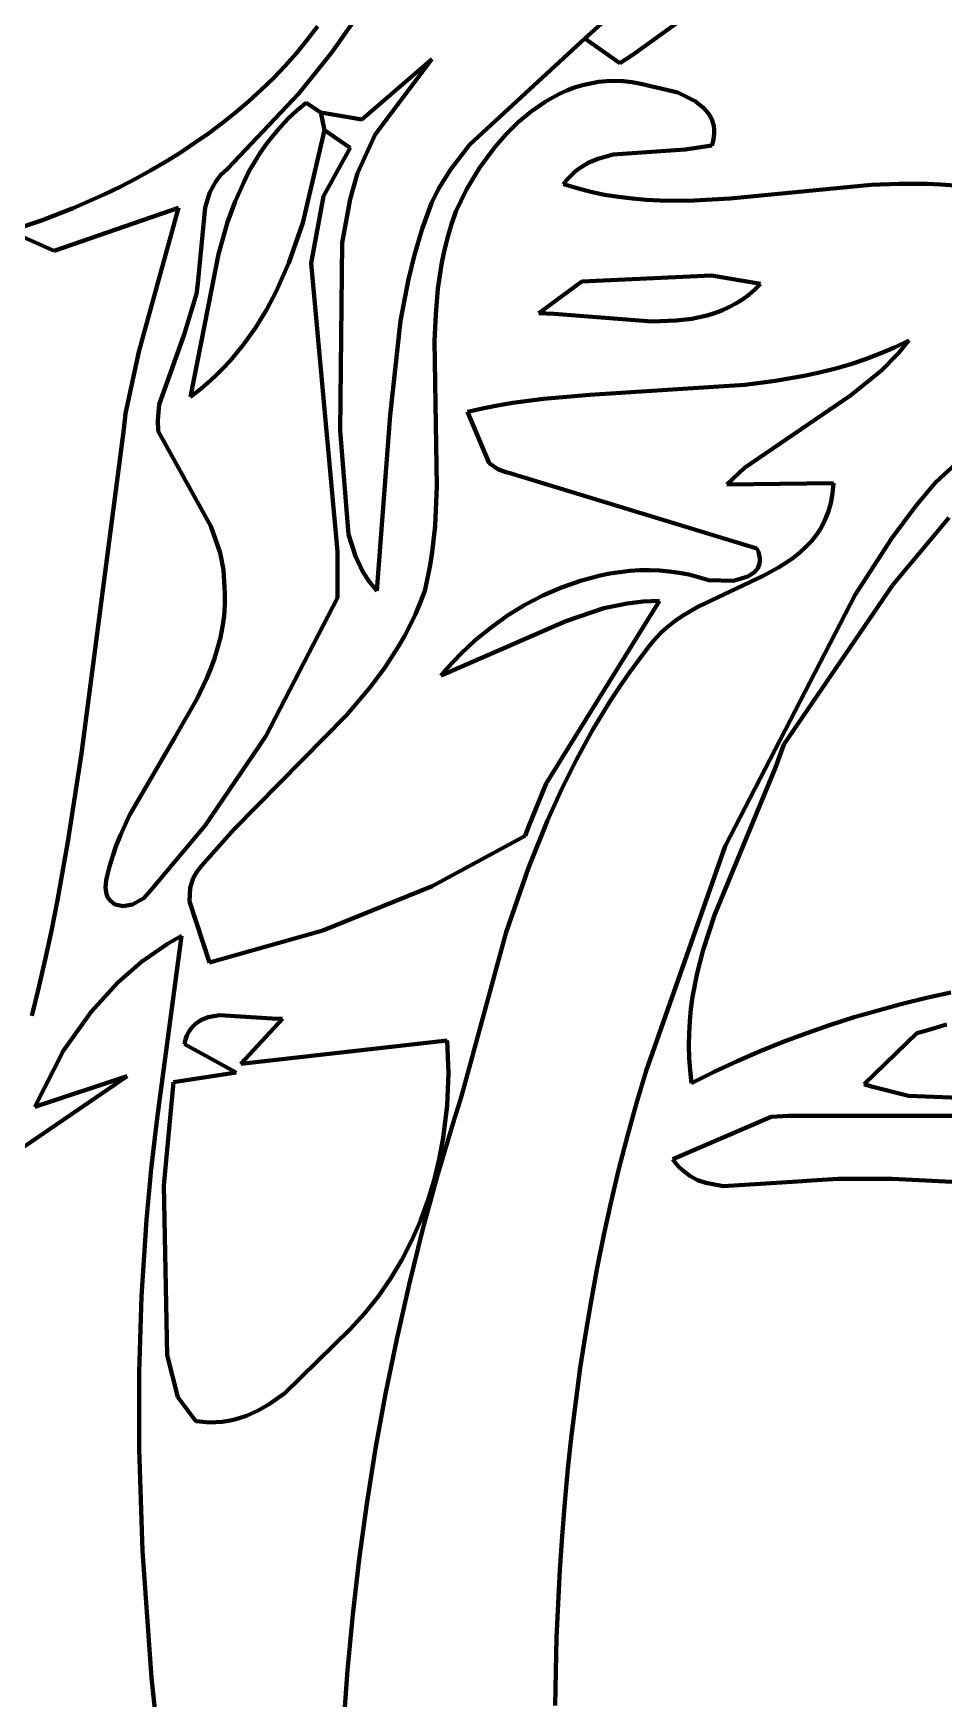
# Model space of a CAD drawing. Header units: millimetres. Extents: x 0 to 9.3, y 0 to 12.
# Drawn here: x 5.24 to 5.923, y 6.952 to 8.201 of the extents above; entities that cross this region are included whole.
import ezdxf

# ---------------------------------------------------------------- set-up
doc = ezdxf.new("R2010")
doc.units = ezdxf.units.MM
for name, color, linetype, lineweight in [('color#000000ff', 7, 'CONTINUOUS', 100), ('color#212121ff', 7, 'CONTINUOUS', 100), ('color#ffffffff', 7, 'CONTINUOUS', 100)]:
    doc.layers.add(name, color=color, linetype=linetype, lineweight=lineweight)

msp = doc.modelspace()

# ---------------------------------------------------------------- linework, layer by layer
at = {"layer": 'color#000000ff'}
for p, q in [((5.6536, 8.1972), (5.8643, 8.3869)), ((5.7377, 8.2195), (5.6897, 8.1851)), ((5.6798, 8.1786), (5.6536, 8.1972)), ((5.6897, 8.1851), (5.6798, 8.1786)), ((5.4314, 8.1373), (5.4377, 8.1432)), ((5.4377, 8.1432), (5.4445, 8.1489)), ((5.4445, 8.1489), (5.4556, 8.1416)), ((5.4556, 8.1416), (5.4583, 8.1284)), ((5.42, 8.1247), (5.4255, 8.1311)), ((5.4255, 8.1311), (5.4314, 8.1373)), ((5.4102, 8.1113), (5.4149, 8.1181)), ((5.4149, 8.1181), (5.42, 8.1247)), ((5.4583, 8.1284), (5.4422, 8.0589)), ((5.4017, 8.0973), (5.4058, 8.1044)), ((5.4058, 8.1044), (5.4102, 8.1113)), ((5.398, 8.09), (5.4017, 8.0973)), ((5.3914, 8.075), (5.398, 8.09)), ((5.3857, 8.0595), (5.3914, 8.075)), ((5.3788, 8.0355), (5.3857, 8.0595)), ((5.4422, 8.0589), (5.4317, 8.029)), ((5.3578, 7.9284), (5.3788, 8.0355)), ((5.4317, 8.029), (5.4222, 8.0075)), ((5.4222, 8.0075), (5.4148, 7.9936)), ((5.4148, 7.9936), (5.4066, 7.9803)), ((5.4066, 7.9803), (5.3976, 7.9676)), ((5.3976, 7.9676), (5.3875, 7.9555)), ((5.3875, 7.9555), (5.3821, 7.9497)), ((5.3765, 7.9441), (5.3705, 7.9386)), ((5.3821, 7.9497), (5.3765, 7.9441)), ((5.3643, 7.9334), (5.3578, 7.9284)), ((5.3705, 7.9386), (5.3643, 7.9334)), ((5.7195, 7.3568), (5.7932, 7.3886)), ((5.7932, 7.3886), (5.8063, 7.3894)), ((5.8063, 7.3894), (5.9995, 7.3892)), ((5.7218, 7.3537), (5.7195, 7.3568)), ((5.7243, 7.3509), (5.7218, 7.3537)), ((5.7268, 7.3485), (5.7243, 7.3509)), ((5.7323, 7.3443), (5.7268, 7.3485)), ((5.7381, 7.3412), (5.7323, 7.3443)), ((5.7443, 7.339), (5.7381, 7.3412)), ((5.7574, 7.3367), (5.7443, 7.339)), ((5.8133, 7.34), (5.7574, 7.3367)), ((5.8234, 7.3409), (5.8133, 7.34)), ((5.8435, 7.342), (5.8234, 7.3409)), ((5.8839, 7.342), (5.8435, 7.342)), ((6.0351, 7.3345), (5.8839, 7.342))]:
    msp.add_line(p, q, dxfattribs=at)
at = {"layer": 'color#212121ff'}
for p, q in [((5.6897, 8.1851), (5.7377, 8.2195)), ((5.4454, 8.196), (5.453, 8.2061)), ((5.4804, 8.2101), (5.4635, 8.1863)), ((5.4373, 8.1862), (5.4454, 8.196)), ((5.5673, 8.1177), (5.6536, 8.1972)), ((5.6536, 8.1972), (5.6798, 8.1786)), ((5.4288, 8.1767), (5.4373, 8.1862)), ((5.4635, 8.1863), (5.439, 8.1558)), ((5.4864, 8.1365), (5.5388, 8.1817)), ((5.5388, 8.1817), (5.4963, 8.1251)), ((5.6798, 8.1786), (5.6897, 8.1851)), ((5.4109, 8.1586), (5.42, 8.1675)), ((5.42, 8.1675), (5.4288, 8.1767)), ((5.439, 8.1558), (5.3856, 8.0994)), ((5.4014, 8.15), (5.4109, 8.1586)), ((5.6345, 8.1556), (5.629, 8.1527)), ((5.6401, 8.1581), (5.6345, 8.1556)), ((5.6458, 8.1603), (5.6401, 8.1581)), ((5.6517, 8.1621), (5.6458, 8.1603)), ((5.6577, 8.1635), (5.6517, 8.1621)), ((5.6637, 8.1646), (5.6577, 8.1635)), ((5.6699, 8.1652), (5.6637, 8.1646)), ((5.6762, 8.1654), (5.6699, 8.1652)), ((5.6826, 8.1651), (5.6762, 8.1654)), ((5.689, 8.1644), (5.6826, 8.1651)), ((5.6956, 8.1631), (5.689, 8.1644)), ((5.7233, 8.1567), (5.6956, 8.1631)), ((5.7364, 8.1502), (5.7233, 8.1567)), ((5.3816, 8.1337), (5.3916, 8.1417)), ((5.3916, 8.1417), (5.4014, 8.15)), ((5.4583, 8.1284), (5.4556, 8.1416)), ((5.4556, 8.1416), (5.4864, 8.1365)), ((5.6134, 8.1424), (5.6036, 8.1343)), ((5.6237, 8.1496), (5.6134, 8.1424)), ((5.629, 8.1527), (5.6237, 8.1496)), ((5.7428, 8.145), (5.7364, 8.1502)), ((5.7462, 8.141), (5.7428, 8.145)), ((5.3713, 8.126), (5.3816, 8.1337)), ((5.6036, 8.1343), (5.5945, 8.1253)), ((5.7487, 8.1366), (5.7462, 8.141)), ((5.7502, 8.1316), (5.7487, 8.1366)), ((5.7505, 8.129), (5.7502, 8.1316)), ((5.35, 8.1115), (5.3607, 8.1186)), ((5.3607, 8.1186), (5.3713, 8.126)), ((5.4777, 8.1152), (5.4583, 8.1284)), ((5.4963, 8.1251), (5.4831, 8.0961)), ((5.5531, 8.0992), (5.5673, 8.1177)), ((5.5945, 8.1253), (5.586, 8.1156)), ((5.7287, 8.1139), (5.7487, 8.117)), ((5.7487, 8.117), (5.7497, 8.1202)), ((5.7497, 8.1202), (5.7503, 8.1233)), ((5.7503, 8.1233), (5.7505, 8.1262)), ((5.7505, 8.1262), (5.7505, 8.129)), ((5.3278, 8.0982), (5.339, 8.1047)), ((5.339, 8.1047), (5.35, 8.1115)), ((5.4577, 8.079), (5.4777, 8.1152)), ((5.586, 8.1156), (5.5746, 8.1001)), ((5.6561, 8.1039), (5.6633, 8.107)), ((5.6633, 8.107), (5.6748, 8.1101)), ((5.6748, 8.1101), (5.7287, 8.1139)), ((5.3051, 8.086), (5.3165, 8.0919)), ((5.3165, 8.0919), (5.3278, 8.0982)), ((5.3807, 8.0949), (5.3768, 8.09)), ((5.3856, 8.0994), (5.3807, 8.0949)), ((5.4831, 8.0961), (5.4776, 8.0767)), ((5.5439, 8.0843), (5.5531, 8.0992)), ((5.5746, 8.1001), (5.5648, 8.0838)), ((5.6403, 8.0914), (5.6432, 8.0945)), ((5.6432, 8.0945), (5.6462, 8.0973)), ((5.6462, 8.0973), (5.6494, 8.0997)), ((5.6494, 8.0997), (5.6561, 8.1039)), ((5.27, 8.07), (5.2935, 8.0804)), ((5.2935, 8.0804), (5.3051, 8.086)), ((5.3724, 8.082), (5.3688, 8.0703)), ((5.3768, 8.09), (5.3724, 8.082)), ((5.5386, 8.0737), (5.5439, 8.0843)), ((5.5648, 8.0838), (5.5567, 8.0673)), ((5.6375, 8.0879), (5.6403, 8.0914)), ((5.6478, 8.0848), (5.6375, 8.0879)), ((5.6581, 8.0821), (5.6478, 8.0848)), ((5.6684, 8.08), (5.6581, 8.0821)), ((5.6788, 8.0783), (5.6684, 8.08)), ((5.8683, 8.0873), (5.7626, 8.0772)), ((5.8893, 8.0882), (5.8683, 8.0873)), ((5.9102, 8.0881), (5.8893, 8.0882)), ((5.9206, 8.0876), (5.9102, 8.0881)), ((5.931, 8.0868), (5.9206, 8.0876)), ((5.2462, 8.0607), (5.27, 8.07)), ((5.3488, 8.0702), (5.2557, 8.038)), ((5.3192, 7.9621), (5.3488, 8.0702)), ((5.3688, 8.0703), (5.3633, 8.0135)), ((5.4484, 8.0287), (5.4577, 8.079)), ((5.4776, 8.0767), (5.4716, 8.0438)), ((5.5316, 8.0545), (5.5386, 8.0737)), ((5.5567, 8.0673), (5.5535, 8.0578)), ((5.6892, 8.0771), (5.6788, 8.0783)), ((5.6996, 8.0762), (5.6892, 8.0771)), ((5.7101, 8.0757), (5.6996, 8.0762)), ((5.731, 8.0755), (5.7101, 8.0757)), ((5.7626, 8.0772), (5.731, 8.0755)), ((5.2223, 8.0527), (5.2462, 8.0607)), ((5.5258, 8.035), (5.5316, 8.0545)), ((5.5535, 8.0578), (5.5507, 8.0483)), ((5.2557, 8.038), (5.2223, 8.0527)), ((5.4716, 8.0438), (5.4701, 7.9031)), ((5.5507, 8.0483), (5.5483, 8.0387)), ((5.521, 8.0153), (5.5258, 8.035)), ((5.5483, 8.0387), (5.5463, 8.0291)), ((5.4681, 7.8124), (5.4484, 8.0287)), ((5.5447, 8.0194), (5.5434, 8.0097)), ((5.5463, 8.0291), (5.5447, 8.0194)), ((5.6512, 8.015), (5.7486, 8.0193)), ((5.7486, 8.0193), (5.7854, 8.0132)), ((5.3624, 8.0056), (5.3531, 7.9751)), ((5.3633, 8.0135), (5.3624, 8.0056)), ((5.5153, 7.9855), (5.521, 8.0153)), ((5.5434, 8.0097), (5.5417, 7.9901)), ((5.6191, 7.9913), (5.6512, 8.015)), ((5.7765, 8.0049), (5.7717, 8.0014)), ((5.7811, 8.0088), (5.7765, 8.0049)), ((5.7854, 8.0132), (5.7811, 8.0088)), ((5.7563, 7.9932), (5.7509, 7.9912)), ((5.7616, 7.9956), (5.7563, 7.9932)), ((5.7667, 7.9983), (5.7616, 7.9956)), ((5.7717, 8.0014), (5.7667, 7.9983)), ((5.9164, 7.8643), (6.0608, 7.9966)), ((5.5075, 7.9148), (5.5153, 7.9855)), ((5.5417, 7.9901), (5.5409, 7.9704)), ((5.6305, 7.9907), (5.6191, 7.9913)), ((5.7038, 7.985), (5.6305, 7.9907)), ((5.7221, 7.9856), (5.7038, 7.985)), ((5.7339, 7.987), (5.7221, 7.9856)), ((5.7454, 7.9895), (5.7339, 7.987)), ((5.7509, 7.9912), (5.7454, 7.9895)), ((5.3531, 7.9751), (5.3344, 7.9227)), ((5.5409, 7.9704), (5.5425, 7.8612)), ((5.8857, 7.9655), (5.8965, 7.9707)), ((5.8965, 7.9707), (5.8888, 7.9612)), ((5.3091, 7.916), (5.3192, 7.9621)), ((5.8529, 7.953), (5.864, 7.9567)), ((5.864, 7.9567), (5.8749, 7.9609)), ((5.8749, 7.9609), (5.8857, 7.9655)), ((5.8888, 7.9612), (5.8761, 7.9483)), ((5.7966, 7.9404), (5.8193, 7.9444)), ((5.8193, 7.9444), (5.8306, 7.9469)), ((5.8306, 7.9469), (5.8418, 7.9498)), ((5.8418, 7.9498), (5.8529, 7.953)), ((5.8761, 7.9483), (5.8527, 7.9295)), ((5.6225, 7.9269), (5.6573, 7.9299)), ((5.6573, 7.9299), (5.7736, 7.9374)), ((5.8527, 7.9295), (5.7734, 7.8751)), ((5.7736, 7.9374), (5.7966, 7.9404)), ((5.3344, 7.9227), (5.3333, 7.9109)), ((5.5655, 7.9171), (5.5768, 7.9197)), ((5.5819, 7.8788), (5.5655, 7.9171)), ((5.5768, 7.9197), (5.5881, 7.9219)), ((5.5881, 7.9219), (5.5996, 7.9239)), ((5.5996, 7.9239), (5.6225, 7.9269)), ((5.3078, 7.9042), (5.3091, 7.916)), ((5.3333, 7.9109), (5.3336, 7.9028)), ((5.4976, 7.783), (5.5075, 7.9148)), ((5.2761, 7.6611), (5.3078, 7.9042)), ((5.3336, 7.9028), (5.373, 7.8315)), ((5.4701, 7.9031), (5.4764, 7.8252)), ((5.5883, 7.8742), (5.5819, 7.8788)), ((5.5943, 7.8719), (5.5883, 7.8742)), ((5.5966, 7.8714), (5.5943, 7.8719)), ((5.7826, 7.8147), (5.5966, 7.8714)), ((5.7734, 7.8751), (5.76, 7.8628)), ((5.5425, 7.8612), (5.5412, 7.8316)), ((5.76, 7.8628), (5.84, 7.8637)), ((5.8393, 7.8559), (5.838, 7.8487)), ((5.84, 7.8637), (5.8393, 7.8559)), ((5.9019, 7.8469), (5.9164, 7.8643)), ((5.8361, 7.842), (5.8336, 7.8359)), ((5.838, 7.8487), (5.8361, 7.842)), ((5.8837, 7.8225), (5.9019, 7.8469)), ((5.373, 7.8315), (5.3801, 7.8115)), ((5.5412, 7.8316), (5.5391, 7.812)), ((5.8307, 7.8302), (5.8272, 7.8249)), ((5.8336, 7.8359), (5.8307, 7.8302)), ((5.9265, 7.8376), (5.8845, 7.7875)), ((5.4764, 7.8252), (5.4815, 7.8089)), ((5.8234, 7.8201), (5.8191, 7.8156)), ((5.8272, 7.8249), (5.8234, 7.8201)), ((5.8562, 7.7801), (5.8837, 7.8225)), ((5.3801, 7.8115), (5.3825, 7.7988)), ((5.4681, 7.7777), (5.4681, 7.8124)), ((5.4815, 7.8089), (5.4871, 7.7973)), ((5.5391, 7.812), (5.5376, 7.8023)), ((5.7837, 7.8121), (5.7826, 7.8147)), ((5.7844, 7.8097), (5.7837, 7.8121)), ((5.7847, 7.8075), (5.7844, 7.8097)), ((5.7845, 7.8034), (5.7848, 7.8054)), ((5.7848, 7.8054), (5.7847, 7.8075)), ((5.8096, 7.8076), (5.8044, 7.804)), ((5.8145, 7.8114), (5.8096, 7.8076)), ((5.8191, 7.8156), (5.8145, 7.8114)), ((5.3825, 7.7988), (5.3831, 7.79)), ((5.4871, 7.7973), (5.4919, 7.79)), ((5.5357, 7.7926), (5.5335, 7.7829)), ((5.5376, 7.8023), (5.5357, 7.7926)), ((5.6504, 7.7906), (5.665, 7.7945)), ((5.665, 7.7945), (5.6724, 7.796)), ((5.6724, 7.796), (5.6798, 7.7971)), ((5.6798, 7.7971), (5.6872, 7.7979)), ((5.6872, 7.7979), (5.6946, 7.7984)), ((5.6946, 7.7984), (5.7021, 7.7985)), ((5.7021, 7.7985), (5.7095, 7.7982)), ((5.7095, 7.7982), (5.7169, 7.7976)), ((5.7169, 7.7976), (5.7243, 7.7966)), ((5.7243, 7.7966), (5.7316, 7.7952)), ((5.7316, 7.7952), (5.7389, 7.7933)), ((5.7873, 7.7943), (5.7383, 7.7711)), ((5.7389, 7.7933), (5.7463, 7.791)), ((5.7651, 7.7905), (5.7759, 7.7937)), ((5.7759, 7.7937), (5.7809, 7.797)), ((5.7809, 7.797), (5.7832, 7.7999)), ((5.7832, 7.7999), (5.7845, 7.8034)), ((5.7989, 7.8006), (5.7873, 7.7943)), ((5.8044, 7.804), (5.7989, 7.8006)), ((5.3831, 7.79), (5.3837, 7.7813)), ((5.3837, 7.7813), (5.3836, 7.7727)), ((5.4919, 7.79), (5.4976, 7.783)), ((5.5335, 7.7829), (5.5302, 7.7741)), ((5.6086, 7.7724), (5.6221, 7.7795)), ((5.6221, 7.7795), (5.6361, 7.7856)), ((5.6361, 7.7856), (5.6504, 7.7906)), ((5.7463, 7.791), (5.7651, 7.7905)), ((5.7587, 7.5915), (5.8562, 7.7801)), ((5.8845, 7.7875), (5.8028, 7.6678)), ((5.3836, 7.7727), (5.383, 7.7643)), ((5.4144, 7.674), (5.4681, 7.7777)), ((5.5302, 7.7741), (5.5266, 7.7655)), ((5.5956, 7.7644), (5.6086, 7.7724)), ((5.6246, 7.6386), (5.7096, 7.7754)), ((5.6677, 7.7699), (5.6394, 7.7603)), ((5.6852, 7.7736), (5.6677, 7.7699)), ((5.6973, 7.775), (5.6852, 7.7736)), ((5.7096, 7.7754), (5.6973, 7.775)), ((5.7383, 7.7711), (5.7268, 7.7643)), ((5.3819, 7.7561), (5.3803, 7.7481)), ((5.383, 7.7643), (5.3819, 7.7561)), ((5.5226, 7.7572), (5.5183, 7.749)), ((5.5266, 7.7655), (5.5226, 7.7572)), ((5.6394, 7.7603), (5.5457, 7.7195)), ((5.5714, 7.746), (5.5832, 7.7556)), ((5.5832, 7.7556), (5.5956, 7.7644)), ((5.7162, 7.7565), (5.7113, 7.7522)), ((5.7213, 7.7605), (5.7162, 7.7565)), ((5.7268, 7.7643), (5.7213, 7.7605)), ((5.3803, 7.7481), (5.3782, 7.7401)), ((5.5183, 7.749), (5.5137, 7.7411)), ((5.5605, 7.7358), (5.5714, 7.746)), ((5.7025, 7.7424), (5.6947, 7.7322)), ((5.7067, 7.7475), (5.7025, 7.7424)), ((5.7113, 7.7522), (5.7067, 7.7475)), ((5.3758, 7.7323), (5.373, 7.7247)), ((5.3782, 7.7401), (5.3758, 7.7323)), ((5.5137, 7.7411), (5.5038, 7.7258)), ((5.5504, 7.7251), (5.5605, 7.7358)), ((5.6947, 7.7322), (5.6871, 7.7218)), ((5.3699, 7.7171), (5.3628, 7.7022)), ((5.373, 7.7247), (5.3699, 7.7171)), ((5.5038, 7.7258), (5.4929, 7.7111)), ((5.5457, 7.7195), (5.5504, 7.7251)), ((5.6871, 7.7218), (5.6798, 7.7113)), ((5.4929, 7.7111), (5.4752, 7.69)), ((5.6798, 7.7113), (5.6728, 7.7007)), ((5.3628, 7.7022), (5.3462, 7.673)), ((5.6728, 7.7007), (5.6596, 7.6789)), ((5.4752, 7.69), (5.3905, 7.6043)), ((5.3462, 7.673), (5.3122, 7.6149)), ((5.3688, 7.607), (5.4144, 7.674)), ((5.6596, 7.6789), (5.6474, 7.6566)), ((5.8028, 7.6678), (5.7966, 7.6506)), ((5.266, 7.5949), (5.2761, 7.6611)), ((5.6474, 7.6566), (5.636, 7.6339)), ((5.7966, 7.6506), (5.7509, 7.5399)), ((5.6112, 7.6061), (5.6246, 7.6386)), ((5.636, 7.6339), (5.6256, 7.6107)), ((5.3122, 7.6149), (5.3053, 7.5998)), ((5.3284, 7.5589), (5.3688, 7.607)), ((5.6089, 7.5994), (5.6112, 7.6061)), ((5.6256, 7.6107), (5.6113, 7.5753)), ((5.2582, 7.551), (5.266, 7.5949)), ((5.3022, 7.5921), (5.2995, 7.5843)), ((5.3053, 7.5998), (5.3022, 7.5921)), ((5.3905, 7.6043), (5.3661, 7.5769)), ((5.5391, 7.5615), (5.6089, 7.5994)), ((5.2995, 7.5843), (5.2971, 7.5764)), ((5.6995, 7.4232), (5.7587, 7.5915)), ((5.2952, 7.5684), (5.2946, 7.5657)), ((5.2971, 7.5764), (5.2952, 7.5684)), ((5.3599, 7.5676), (5.3576, 7.5602)), ((5.3625, 7.5723), (5.3599, 7.5676)), ((5.3661, 7.5769), (5.3625, 7.5723)), ((5.6113, 7.5753), (5.5946, 7.527)), ((5.2946, 7.5657), (5.2941, 7.5609)), ((5.2941, 7.5609), (5.2945, 7.5568)), ((5.2945, 7.5568), (5.2957, 7.5534)), ((5.3228, 7.5525), (5.3284, 7.5589)), ((5.3576, 7.5602), (5.3571, 7.55)), ((5.4572, 7.5283), (5.5391, 7.5615)), ((5.2539, 7.5292), (5.2582, 7.551)), ((5.2957, 7.5534), (5.2975, 7.5507)), ((5.2975, 7.5507), (5.3011, 7.5479)), ((5.3011, 7.5479), (5.3073, 7.5465)), ((5.3073, 7.5465), (5.3143, 7.5477)), ((5.3143, 7.5477), (5.3228, 7.5525)), ((5.3571, 7.55), (5.3722, 7.5044)), ((5.7509, 7.5399), (5.7424, 7.5139)), ((5.2492, 7.5075), (5.2539, 7.5292)), ((5.3407, 7.5184), (5.3212, 7.5048)), ((5.3328, 7.3875), (5.3511, 7.5243)), ((5.3511, 7.5243), (5.3407, 7.5184)), ((5.3722, 7.5044), (5.4572, 7.5283)), ((5.5946, 7.527), (5.561, 7.404)), ((5.2442, 7.4859), (5.2492, 7.5075)), ((5.3212, 7.5048), (5.3033, 7.4893)), ((5.7424, 7.5139), (5.7378, 7.4963)), ((5.7378, 7.4963), (5.7344, 7.4785)), ((5.2388, 7.4643), (5.2442, 7.4859)), ((5.3033, 7.4893), (5.2833, 7.4674)), ((5.9097, 7.4778), (5.928, 7.4819)), ((5.2833, 7.4674), (5.2627, 7.4383)), ((5.7331, 7.4695), (5.7322, 7.4604)), ((5.7344, 7.4785), (5.7331, 7.4695)), ((5.8555, 7.4632), (5.8735, 7.4684)), ((5.8735, 7.4684), (5.8916, 7.4733)), ((5.8916, 7.4733), (5.9097, 7.4778)), ((5.3598, 7.4566), (5.3581, 7.4546)), ((5.3618, 7.4585), (5.3598, 7.4566)), ((5.3662, 7.4613), (5.3618, 7.4585)), ((5.3712, 7.4633), (5.3662, 7.4613)), ((5.3795, 7.4648), (5.3712, 7.4633)), ((5.4191, 7.4623), (5.3795, 7.4648)), ((5.3957, 7.4284), (5.4269, 7.4621)), ((5.4269, 7.4621), (5.4191, 7.4623)), ((5.7322, 7.4604), (5.7317, 7.4512)), ((5.82, 7.4514), (5.8377, 7.4575)), ((5.8377, 7.4575), (5.8555, 7.4632)), ((5.9247, 7.4578), (5.9089, 7.4531)), ((5.3542, 7.4465), (5.3533, 7.4431)), ((5.3533, 7.4431), (5.3921, 7.4219)), ((5.3552, 7.4495), (5.3542, 7.4465)), ((5.3565, 7.4522), (5.3552, 7.4495)), ((5.3581, 7.4546), (5.3565, 7.4522)), ((5.5502, 7.4457), (5.3957, 7.4284)), ((5.5512, 7.4214), (5.5502, 7.4457)), ((5.7317, 7.4512), (5.7315, 7.442)), ((5.785, 7.4379), (5.8024, 7.4449)), ((5.8024, 7.4449), (5.82, 7.4514)), ((5.9024, 7.4513), (5.8629, 7.4131)), ((5.9089, 7.4531), (5.9024, 7.4513)), ((5.2627, 7.4383), (5.2411, 7.396)), ((5.7315, 7.442), (5.7318, 7.4327)), ((5.7318, 7.4327), (5.7325, 7.4233)), ((5.7506, 7.4223), (5.7677, 7.4303)), ((5.7677, 7.4303), (5.785, 7.4379)), ((5.3104, 7.419), (5.2143, 7.3537)), ((5.2411, 7.396), (5.3104, 7.419)), ((5.3921, 7.4219), (5.345, 7.4147)), ((5.5503, 7.397), (5.5512, 7.4214)), ((5.6923, 7.3988), (5.6995, 7.4232)), ((5.7325, 7.4233), (5.7336, 7.4138)), ((5.7336, 7.4138), (5.7506, 7.4223)), ((5.345, 7.4147), (5.3379, 7.3371)), ((5.8629, 7.4131), (5.8684, 7.4113)), ((5.8684, 7.4113), (5.8962, 7.4044)), ((5.5474, 7.3728), (5.5503, 7.397)), ((5.561, 7.404), (5.5547, 7.384)), ((5.6855, 7.3743), (5.6923, 7.3988)), ((5.8962, 7.4044), (6.0277, 7.3993)), ((5.3283, 7.3495), (5.3328, 7.3875)), ((5.5547, 7.384), (5.5429, 7.3439)), ((5.7932, 7.3886), (5.7195, 7.3568)), ((5.8063, 7.3894), (5.7932, 7.3886)), ((5.9995, 7.3892), (5.8063, 7.3894)), ((5.5444, 7.3569), (5.5474, 7.3728)), ((5.6791, 7.3497), (5.6855, 7.3743)), ((5.5406, 7.3411), (5.5444, 7.3569)), ((5.7195, 7.3568), (5.7218, 7.3537)), ((5.3248, 7.3114), (5.3283, 7.3495)), ((5.5429, 7.3439), (5.5319, 7.3035)), ((5.6733, 7.325), (5.6791, 7.3497)), ((5.7218, 7.3537), (5.7243, 7.3509)), ((5.7243, 7.3509), (5.7268, 7.3485)), ((5.7268, 7.3485), (5.7323, 7.3443)), ((5.7323, 7.3443), (5.7381, 7.3412)), ((5.3379, 7.3371), (5.3404, 7.21)), ((5.5359, 7.3257), (5.5406, 7.3411)), ((5.7381, 7.3412), (5.7443, 7.339)), ((5.7443, 7.339), (5.7574, 7.3367)), ((5.7574, 7.3367), (5.8133, 7.34)), ((5.8133, 7.34), (5.8234, 7.3409)), ((5.8234, 7.3409), (5.8435, 7.342)), ((5.8435, 7.342), (5.8839, 7.342)), ((5.8839, 7.342), (6.0351, 7.3345)), ((5.5303, 7.3105), (5.5359, 7.3257)), ((5.6678, 7.3002), (5.6733, 7.325)), ((5.3211, 7.2542), (5.3248, 7.3114)), ((5.5237, 7.2957), (5.5303, 7.3105)), ((5.5163, 7.2814), (5.5237, 7.2957)), ((5.5319, 7.3035), (5.5218, 7.2629)), ((5.6628, 7.2753), (5.6678, 7.3002)), ((5.508, 7.2675), (5.5163, 7.2814)), ((5.4988, 7.2542), (5.508, 7.2675)), ((5.6582, 7.2504), (5.6628, 7.2753)), ((5.5218, 7.2629), (5.5126, 7.222)), ((5.3194, 7.197), (5.3211, 7.2542)), ((5.4886, 7.2415), (5.4988, 7.2542)), ((5.654, 7.2254), (5.6582, 7.2504)), ((5.4775, 7.2294), (5.4886, 7.2415)), ((5.4287, 7.1815), (5.4775, 7.2294)), ((5.5126, 7.222), (5.5042, 7.181)), ((5.6501, 7.2003), (5.654, 7.2254)), ((5.3404, 7.21), (5.3483, 7.1785)), ((5.3194, 7.1397), (5.3194, 7.197)), ((5.6467, 7.1752), (5.6501, 7.2003)), ((5.4168, 7.1731), (5.4287, 7.1815)), ((5.5042, 7.181), (5.4967, 7.1398)), ((5.3483, 7.1785), (5.3619, 7.1604)), ((5.3999, 7.1645), (5.4085, 7.1684)), ((5.4085, 7.1684), (5.4168, 7.1731)), ((5.6436, 7.15), (5.6467, 7.1752)), ((5.3619, 7.1604), (5.367, 7.1598)), ((5.367, 7.1598), (5.372, 7.1595)), ((5.372, 7.1595), (5.3769, 7.1596)), ((5.3769, 7.1596), (5.3817, 7.1599)), ((5.3817, 7.1599), (5.3864, 7.1607)), ((5.3864, 7.1607), (5.391, 7.1617)), ((5.391, 7.1617), (5.3999, 7.1645)), ((5.6409, 7.1248), (5.6436, 7.15)), ((5.3219, 7.0633), (5.3194, 7.1397)), ((5.4967, 7.1398), (5.49, 7.0985)), ((5.6386, 7.0995), (5.6409, 7.1248)), ((5.49, 7.0985), (5.4843, 7.057)), ((5.6365, 7.0742), (5.6386, 7.0995)), ((5.6348, 7.0489), (5.6365, 7.0742)), ((5.3285, 6.9679), (5.3219, 7.0633)), ((5.4843, 7.057), (5.4795, 7.0155)), ((5.6324, 6.9981), (5.6348, 7.0489)), ((5.4795, 7.0155), (5.4755, 6.9738)), ((5.6312, 6.9473), (5.6324, 6.9981)), ((5.3432, 6.8349), (5.3285, 6.9679)), ((5.4755, 6.9738), (5.4725, 6.932))]:
    msp.add_line(p, q, dxfattribs=at)
at = {"layer": 'color#ffffffff'}
for p, q in [((5.8643, 8.3869), (5.6536, 8.1972)), ((5.453, 8.2061), (5.4454, 8.196)), ((5.4635, 8.1863), (5.4804, 8.2101)), ((5.4454, 8.196), (5.4373, 8.1862)), ((5.6536, 8.1972), (5.5673, 8.1177)), ((5.4373, 8.1862), (5.4288, 8.1767)), ((5.439, 8.1558), (5.4635, 8.1863)), ((5.5388, 8.1817), (5.4864, 8.1365)), ((5.4963, 8.1251), (5.5388, 8.1817)), ((5.42, 8.1675), (5.4109, 8.1586)), ((5.4288, 8.1767), (5.42, 8.1675)), ((5.3856, 8.0994), (5.439, 8.1558)), ((5.4109, 8.1586), (5.4014, 8.15)), ((5.629, 8.1527), (5.6345, 8.1556)), ((5.6345, 8.1556), (5.6401, 8.1581)), ((5.6401, 8.1581), (5.6458, 8.1603)), ((5.6458, 8.1603), (5.6517, 8.1621)), ((5.6517, 8.1621), (5.6577, 8.1635)), ((5.6577, 8.1635), (5.6637, 8.1646)), ((5.6637, 8.1646), (5.6699, 8.1652)), ((5.6699, 8.1652), (5.6762, 8.1654)), ((5.6762, 8.1654), (5.6826, 8.1651)), ((5.6826, 8.1651), (5.689, 8.1644)), ((5.689, 8.1644), (5.6956, 8.1631)), ((5.6956, 8.1631), (5.7233, 8.1567)), ((5.7233, 8.1567), (5.7364, 8.1502)), ((5.3916, 8.1417), (5.3816, 8.1337)), ((5.4014, 8.15), (5.3916, 8.1417)), ((5.4377, 8.1432), (5.4314, 8.1373)), ((5.4445, 8.1489), (5.4377, 8.1432)), ((5.4556, 8.1416), (5.4445, 8.1489)), ((5.4864, 8.1365), (5.4556, 8.1416)), ((5.6036, 8.1343), (5.6134, 8.1424)), ((5.6134, 8.1424), (5.6237, 8.1496)), ((5.6237, 8.1496), (5.629, 8.1527)), ((5.7364, 8.1502), (5.7428, 8.145)), ((5.7428, 8.145), (5.7462, 8.141)), ((5.3816, 8.1337), (5.3713, 8.126)), ((5.4255, 8.1311), (5.42, 8.1247)), ((5.4314, 8.1373), (5.4255, 8.1311)), ((5.5945, 8.1253), (5.6036, 8.1343)), ((5.7462, 8.141), (5.7487, 8.1366)), ((5.7487, 8.1366), (5.7502, 8.1316)), ((5.7502, 8.1316), (5.7505, 8.129)), ((5.3607, 8.1186), (5.35, 8.1115)), ((5.3713, 8.126), (5.3607, 8.1186)), ((5.4149, 8.1181), (5.4102, 8.1113)), ((5.42, 8.1247), (5.4149, 8.1181)), ((5.4422, 8.0589), (5.4583, 8.1284)), ((5.4583, 8.1284), (5.4777, 8.1152)), ((5.4831, 8.0961), (5.4963, 8.1251)), ((5.5673, 8.1177), (5.5531, 8.0992)), ((5.586, 8.1156), (5.5945, 8.1253)), ((5.7487, 8.117), (5.7287, 8.1139)), ((5.7497, 8.1202), (5.7487, 8.117)), ((5.7503, 8.1233), (5.7497, 8.1202)), ((5.7505, 8.1262), (5.7503, 8.1233)), ((5.7505, 8.129), (5.7505, 8.1262)), ((5.339, 8.1047), (5.3278, 8.0982)), ((5.35, 8.1115), (5.339, 8.1047)), ((5.4058, 8.1044), (5.4017, 8.0973)), ((5.4102, 8.1113), (5.4058, 8.1044)), ((5.4777, 8.1152), (5.4577, 8.079)), ((5.5746, 8.1001), (5.586, 8.1156)), ((5.6633, 8.107), (5.6561, 8.1039)), ((5.6748, 8.1101), (5.6633, 8.107)), ((5.7287, 8.1139), (5.6748, 8.1101)), ((5.3165, 8.0919), (5.3051, 8.086)), ((5.3278, 8.0982), (5.3165, 8.0919)), ((5.3768, 8.09), (5.3807, 8.0949)), ((5.3807, 8.0949), (5.3856, 8.0994)), ((5.4017, 8.0973), (5.398, 8.09)), ((5.4776, 8.0767), (5.4831, 8.0961)), ((5.5531, 8.0992), (5.5439, 8.0843)), ((5.5648, 8.0838), (5.5746, 8.1001)), ((5.6432, 8.0945), (5.6403, 8.0914)), ((5.6462, 8.0973), (5.6432, 8.0945)), ((5.6494, 8.0997), (5.6462, 8.0973)), ((5.6561, 8.1039), (5.6494, 8.0997)), ((5.2935, 8.0804), (5.27, 8.07)), ((5.3051, 8.086), (5.2935, 8.0804)), ((5.3688, 8.0703), (5.3724, 8.082)), ((5.3724, 8.082), (5.3768, 8.09)), ((5.398, 8.09), (5.3914, 8.075)), ((5.5439, 8.0843), (5.5386, 8.0737)), ((5.5567, 8.0673), (5.5648, 8.0838)), ((5.6403, 8.0914), (5.6375, 8.0879)), ((5.6375, 8.0879), (5.6478, 8.0848)), ((5.6478, 8.0848), (5.6581, 8.0821)), ((5.6581, 8.0821), (5.6684, 8.08)), ((5.6684, 8.08), (5.6788, 8.0783)), ((5.7626, 8.0772), (5.8683, 8.0873)), ((5.8683, 8.0873), (5.8893, 8.0882)), ((5.8893, 8.0882), (5.9102, 8.0881)), ((5.9102, 8.0881), (5.9206, 8.0876)), ((5.9206, 8.0876), (5.931, 8.0868)), ((5.27, 8.07), (5.2462, 8.0607)), ((5.2557, 8.038), (5.3488, 8.0702)), ((5.3488, 8.0702), (5.3192, 7.9621)), ((5.3633, 8.0135), (5.3688, 8.0703)), ((5.3914, 8.075), (5.3857, 8.0595)), ((5.4577, 8.079), (5.4484, 8.0287)), ((5.4716, 8.0438), (5.4776, 8.0767)), ((5.5386, 8.0737), (5.5316, 8.0545)), ((5.5535, 8.0578), (5.5567, 8.0673)), ((5.6788, 8.0783), (5.6892, 8.0771)), ((5.6892, 8.0771), (5.6996, 8.0762)), ((5.6996, 8.0762), (5.7101, 8.0757)), ((5.7101, 8.0757), (5.731, 8.0755)), ((5.731, 8.0755), (5.7626, 8.0772)), ((5.2462, 8.0607), (5.2223, 8.0527)), ((5.3857, 8.0595), (5.3788, 8.0355)), ((5.4317, 8.029), (5.4422, 8.0589)), ((5.5316, 8.0545), (5.5258, 8.035)), ((5.5507, 8.0483), (5.5535, 8.0578)), ((5.2223, 8.0527), (5.2557, 8.038)), ((5.4701, 7.9031), (5.4716, 8.0438)), ((5.5483, 8.0387), (5.5507, 8.0483)), ((5.3788, 8.0355), (5.3578, 7.9284)), ((5.5258, 8.035), (5.521, 8.0153)), ((5.5463, 8.0291), (5.5483, 8.0387)), ((5.4222, 8.0075), (5.4317, 8.029)), ((5.4484, 8.0287), (5.4681, 7.8124)), ((5.5434, 8.0097), (5.5447, 8.0194)), ((5.5447, 8.0194), (5.5463, 8.0291)), ((5.7486, 8.0193), (5.6512, 8.015)), ((5.7854, 8.0132), (5.7486, 8.0193)), ((5.3531, 7.9751), (5.3624, 8.0056)), ((5.3624, 8.0056), (5.3633, 8.0135)), ((5.4148, 7.9936), (5.4222, 8.0075)), ((5.521, 8.0153), (5.5153, 7.9855)), ((5.5417, 7.9901), (5.5434, 8.0097)), ((5.6512, 8.015), (5.6191, 7.9913)), ((5.7717, 8.0014), (5.7765, 8.0049)), ((5.7765, 8.0049), (5.7811, 8.0088)), ((5.7811, 8.0088), (5.7854, 8.0132)), ((5.4066, 7.9803), (5.4148, 7.9936)), ((5.7509, 7.9912), (5.7563, 7.9932)), ((5.7563, 7.9932), (5.7616, 7.9956)), ((5.7616, 7.9956), (5.7667, 7.9983)), ((5.7667, 7.9983), (5.7717, 8.0014)), ((6.0608, 7.9966), (5.9164, 7.8643)), ((5.3976, 7.9676), (5.4066, 7.9803)), ((5.5153, 7.9855), (5.5075, 7.9148)), ((5.5409, 7.9704), (5.5417, 7.9901)), ((5.6191, 7.9913), (5.6305, 7.9907)), ((5.6305, 7.9907), (5.7038, 7.985)), ((5.7038, 7.985), (5.7221, 7.9856)), ((5.7221, 7.9856), (5.7339, 7.987)), ((5.7339, 7.987), (5.7454, 7.9895)), ((5.7454, 7.9895), (5.7509, 7.9912)), ((5.3344, 7.9227), (5.3531, 7.9751)), ((5.3875, 7.9555), (5.3976, 7.9676)), ((5.5425, 7.8612), (5.5409, 7.9704)), ((5.8965, 7.9707), (5.8857, 7.9655)), ((5.8888, 7.9612), (5.8965, 7.9707)), ((5.3192, 7.9621), (5.3091, 7.916)), ((5.3821, 7.9497), (5.3875, 7.9555)), ((5.864, 7.9567), (5.8529, 7.953)), ((5.8749, 7.9609), (5.864, 7.9567)), ((5.8857, 7.9655), (5.8749, 7.9609)), ((5.8761, 7.9483), (5.8888, 7.9612)), ((5.3705, 7.9386), (5.3765, 7.9441)), ((5.3765, 7.9441), (5.3821, 7.9497)), ((5.8193, 7.9444), (5.7966, 7.9404)), ((5.8306, 7.9469), (5.8193, 7.9444)), ((5.8418, 7.9498), (5.8306, 7.9469)), ((5.8529, 7.953), (5.8418, 7.9498)), ((5.8527, 7.9295), (5.8761, 7.9483)), ((5.3578, 7.9284), (5.3643, 7.9334)), ((5.3643, 7.9334), (5.3705, 7.9386)), ((5.6573, 7.9299), (5.6225, 7.9269)), ((5.7736, 7.9374), (5.6573, 7.9299)), ((5.7734, 7.8751), (5.8527, 7.9295)), ((5.7966, 7.9404), (5.7736, 7.9374)), ((5.3333, 7.9109), (5.3344, 7.9227)), ((5.5768, 7.9197), (5.5655, 7.9171)), ((5.5655, 7.9171), (5.5819, 7.8788)), ((5.5881, 7.9219), (5.5768, 7.9197)), ((5.5996, 7.9239), (5.5881, 7.9219)), ((5.6225, 7.9269), (5.5996, 7.9239)), ((5.3091, 7.916), (5.3078, 7.9042)), ((5.3336, 7.9028), (5.3333, 7.9109)), ((5.5075, 7.9148), (5.4976, 7.783)), ((5.3078, 7.9042), (5.2761, 7.6611)), ((5.373, 7.8315), (5.3336, 7.9028)), ((5.4764, 7.8252), (5.4701, 7.9031)), ((5.5819, 7.8788), (5.5883, 7.8742)), ((5.5883, 7.8742), (5.5943, 7.8719)), ((5.5943, 7.8719), (5.5966, 7.8714)), ((5.5966, 7.8714), (5.7826, 7.8147)), ((5.76, 7.8628), (5.7734, 7.8751)), ((5.5412, 7.8316), (5.5425, 7.8612)), ((5.84, 7.8637), (5.76, 7.8628)), ((5.838, 7.8487), (5.8393, 7.8559)), ((5.8393, 7.8559), (5.84, 7.8637)), ((5.9164, 7.8643), (5.9019, 7.8469)), ((5.8336, 7.8359), (5.8361, 7.842)), ((5.8361, 7.842), (5.838, 7.8487)), ((5.9019, 7.8469), (5.8837, 7.8225)), ((5.3801, 7.8115), (5.373, 7.8315)), ((5.5391, 7.812), (5.5412, 7.8316)), ((5.8272, 7.8249), (5.8307, 7.8302)), ((5.8307, 7.8302), (5.8336, 7.8359)), ((5.8845, 7.7875), (5.9265, 7.8376)), ((5.4815, 7.8089), (5.4764, 7.8252)), ((5.8191, 7.8156), (5.8234, 7.8201)), ((5.8234, 7.8201), (5.8272, 7.8249)), ((5.8837, 7.8225), (5.8562, 7.7801)), ((5.3825, 7.7988), (5.3801, 7.8115)), ((5.4681, 7.8124), (5.4681, 7.7777)), ((5.4871, 7.7973), (5.4815, 7.8089)), ((5.5376, 7.8023), (5.5391, 7.812)), ((5.7826, 7.8147), (5.7837, 7.8121)), ((5.7837, 7.8121), (5.7844, 7.8097)), ((5.7844, 7.8097), (5.7847, 7.8075)), ((5.7848, 7.8054), (5.7845, 7.8034)), ((5.7847, 7.8075), (5.7848, 7.8054)), ((5.8044, 7.804), (5.8096, 7.8076)), ((5.8096, 7.8076), (5.8145, 7.8114)), ((5.8145, 7.8114), (5.8191, 7.8156)), ((5.3831, 7.79), (5.3825, 7.7988)), ((5.4919, 7.79), (5.4871, 7.7973)), ((5.5335, 7.7829), (5.5357, 7.7926)), ((5.5357, 7.7926), (5.5376, 7.8023)), ((5.665, 7.7945), (5.6504, 7.7906)), ((5.6724, 7.796), (5.665, 7.7945)), ((5.6798, 7.7971), (5.6724, 7.796)), ((5.6872, 7.7979), (5.6798, 7.7971)), ((5.6946, 7.7984), (5.6872, 7.7979)), ((5.7021, 7.7985), (5.6946, 7.7984)), ((5.7095, 7.7982), (5.7021, 7.7985)), ((5.7169, 7.7976), (5.7095, 7.7982)), ((5.7243, 7.7966), (5.7169, 7.7976)), ((5.7316, 7.7952), (5.7243, 7.7966)), ((5.7389, 7.7933), (5.7316, 7.7952)), ((5.7383, 7.7711), (5.7873, 7.7943)), ((5.7463, 7.791), (5.7389, 7.7933)), ((5.7759, 7.7937), (5.7651, 7.7905)), ((5.7809, 7.797), (5.7759, 7.7937)), ((5.7832, 7.7999), (5.7809, 7.797)), ((5.7845, 7.8034), (5.7832, 7.7999)), ((5.7873, 7.7943), (5.7989, 7.8006)), ((5.7989, 7.8006), (5.8044, 7.804)), ((5.3837, 7.7813), (5.3831, 7.79)), ((5.3836, 7.7727), (5.3837, 7.7813)), ((5.4976, 7.783), (5.4919, 7.79)), ((5.5302, 7.7741), (5.5335, 7.7829)), ((5.6221, 7.7795), (5.6086, 7.7724)), ((5.6361, 7.7856), (5.6221, 7.7795)), ((5.6504, 7.7906), (5.6361, 7.7856)), ((5.7651, 7.7905), (5.7463, 7.791)), ((5.8562, 7.7801), (5.7587, 7.5915)), ((5.8028, 7.6678), (5.8845, 7.7875)), ((5.383, 7.7643), (5.3836, 7.7727)), ((5.4681, 7.7777), (5.4144, 7.674)), ((5.5266, 7.7655), (5.5302, 7.7741)), ((5.6086, 7.7724), (5.5956, 7.7644)), ((5.7096, 7.7754), (5.6246, 7.6386)), ((5.6394, 7.7603), (5.6677, 7.7699)), ((5.6677, 7.7699), (5.6852, 7.7736)), ((5.6852, 7.7736), (5.6973, 7.775)), ((5.6973, 7.775), (5.7096, 7.7754)), ((5.7268, 7.7643), (5.7383, 7.7711)), ((5.3803, 7.7481), (5.3819, 7.7561)), ((5.3819, 7.7561), (5.383, 7.7643)), ((5.5183, 7.749), (5.5226, 7.7572)), ((5.5226, 7.7572), (5.5266, 7.7655)), ((5.5457, 7.7195), (5.6394, 7.7603)), ((5.5832, 7.7556), (5.5714, 7.746)), ((5.5956, 7.7644), (5.5832, 7.7556)), ((5.7113, 7.7522), (5.7162, 7.7565)), ((5.7162, 7.7565), (5.7213, 7.7605)), ((5.7213, 7.7605), (5.7268, 7.7643)), ((5.3782, 7.7401), (5.3803, 7.7481)), ((5.5137, 7.7411), (5.5183, 7.749)), ((5.5714, 7.746), (5.5605, 7.7358)), ((5.6947, 7.7322), (5.7025, 7.7424)), ((5.7025, 7.7424), (5.7067, 7.7475)), ((5.7067, 7.7475), (5.7113, 7.7522)), ((5.373, 7.7247), (5.3758, 7.7323)), ((5.3758, 7.7323), (5.3782, 7.7401)), ((5.5038, 7.7258), (5.5137, 7.7411)), ((5.5605, 7.7358), (5.5504, 7.7251)), ((5.6871, 7.7218), (5.6947, 7.7322)), ((5.3628, 7.7022), (5.3699, 7.7171)), ((5.3699, 7.7171), (5.373, 7.7247)), ((5.4929, 7.7111), (5.5038, 7.7258)), ((5.5504, 7.7251), (5.5457, 7.7195)), ((5.6798, 7.7113), (5.6871, 7.7218)), ((5.4752, 7.69), (5.4929, 7.7111)), ((5.6728, 7.7007), (5.6798, 7.7113)), ((5.3462, 7.673), (5.3628, 7.7022)), ((5.6596, 7.6789), (5.6728, 7.7007)), ((5.3905, 7.6043), (5.4752, 7.69)), ((5.3122, 7.6149), (5.3462, 7.673)), ((5.4144, 7.674), (5.3688, 7.607)), ((5.6474, 7.6566), (5.6596, 7.6789)), ((5.7966, 7.6506), (5.8028, 7.6678)), ((5.2761, 7.6611), (5.266, 7.5949)), ((5.636, 7.6339), (5.6474, 7.6566)), ((5.7509, 7.5399), (5.7966, 7.6506)), ((5.6246, 7.6386), (5.6112, 7.6061)), ((5.6256, 7.6107), (5.636, 7.6339)), ((5.3053, 7.5998), (5.3122, 7.6149)), ((5.3688, 7.607), (5.3284, 7.5589)), ((5.6112, 7.6061), (5.6089, 7.5994)), ((5.6113, 7.5753), (5.6256, 7.6107)), ((5.266, 7.5949), (5.2582, 7.551)), ((5.2995, 7.5843), (5.3022, 7.5921)), ((5.3022, 7.5921), (5.3053, 7.5998)), ((5.3661, 7.5769), (5.3905, 7.6043)), ((5.6089, 7.5994), (5.5391, 7.5615)), ((5.2971, 7.5764), (5.2995, 7.5843)), ((5.7587, 7.5915), (5.6995, 7.4232)), ((5.2946, 7.5657), (5.2952, 7.5684)), ((5.2952, 7.5684), (5.2971, 7.5764)), ((5.3576, 7.5602), (5.3599, 7.5676)), ((5.3599, 7.5676), (5.3625, 7.5723)), ((5.3625, 7.5723), (5.3661, 7.5769)), ((5.5946, 7.527), (5.6113, 7.5753)), ((5.2941, 7.5609), (5.2946, 7.5657)), ((5.2945, 7.5568), (5.2941, 7.5609)), ((5.2957, 7.5534), (5.2945, 7.5568)), ((5.3284, 7.5589), (5.3228, 7.5525)), ((5.3571, 7.55), (5.3576, 7.5602)), ((5.5391, 7.5615), (5.4572, 7.5283)), ((5.2582, 7.551), (5.2539, 7.5292)), ((5.2975, 7.5507), (5.2957, 7.5534)), ((5.3011, 7.5479), (5.2975, 7.5507)), ((5.3073, 7.5465), (5.3011, 7.5479)), ((5.3143, 7.5477), (5.3073, 7.5465)), ((5.3228, 7.5525), (5.3143, 7.5477)), ((5.3722, 7.5044), (5.3571, 7.55)), ((5.7424, 7.5139), (5.7509, 7.5399)), ((5.2539, 7.5292), (5.2492, 7.5075)), ((5.3212, 7.5048), (5.3407, 7.5184)), ((5.3511, 7.5243), (5.3328, 7.3875)), ((5.3407, 7.5184), (5.3511, 7.5243)), ((5.4572, 7.5283), (5.3722, 7.5044)), ((5.561, 7.404), (5.5946, 7.527)), ((5.2492, 7.5075), (5.2442, 7.4859)), ((5.3033, 7.4893), (5.3212, 7.5048)), ((5.7378, 7.4963), (5.7424, 7.5139)), ((5.7344, 7.4785), (5.7378, 7.4963)), ((5.2442, 7.4859), (5.2388, 7.4643)), ((5.2833, 7.4674), (5.3033, 7.4893)), ((5.928, 7.4819), (5.9097, 7.4778)), ((5.2627, 7.4383), (5.2833, 7.4674)), ((5.7322, 7.4604), (5.7331, 7.4695)), ((5.7331, 7.4695), (5.7344, 7.4785)), ((5.8735, 7.4684), (5.8555, 7.4632)), ((5.8916, 7.4733), (5.8735, 7.4684)), ((5.9097, 7.4778), (5.8916, 7.4733)), ((5.3581, 7.4546), (5.3598, 7.4566)), ((5.3598, 7.4566), (5.3618, 7.4585)), ((5.3618, 7.4585), (5.3662, 7.4613)), ((5.3662, 7.4613), (5.3712, 7.4633)), ((5.3712, 7.4633), (5.3795, 7.4648)), ((5.3795, 7.4648), (5.4191, 7.4623)), ((5.4269, 7.4621), (5.3957, 7.4284)), ((5.4191, 7.4623), (5.4269, 7.4621)), ((5.7317, 7.4512), (5.7322, 7.4604)), ((5.8377, 7.4575), (5.82, 7.4514)), ((5.8555, 7.4632), (5.8377, 7.4575)), ((5.9089, 7.4531), (5.9247, 7.4578)), ((5.3533, 7.4431), (5.3542, 7.4465)), ((5.3921, 7.4219), (5.3533, 7.4431)), ((5.3542, 7.4465), (5.3552, 7.4495)), ((5.3552, 7.4495), (5.3565, 7.4522)), ((5.3565, 7.4522), (5.3581, 7.4546)), ((5.3957, 7.4284), (5.5502, 7.4457)), ((5.5502, 7.4457), (5.5512, 7.4214)), ((5.7315, 7.442), (5.7317, 7.4512)), ((5.8024, 7.4449), (5.785, 7.4379)), ((5.82, 7.4514), (5.8024, 7.4449)), ((5.8629, 7.4131), (5.9024, 7.4513)), ((5.9024, 7.4513), (5.9089, 7.4531)), ((5.2411, 7.396), (5.2627, 7.4383)), ((5.7318, 7.4327), (5.7315, 7.442)), ((5.7325, 7.4233), (5.7318, 7.4327)), ((5.7677, 7.4303), (5.7506, 7.4223)), ((5.785, 7.4379), (5.7677, 7.4303)), ((5.2143, 7.3537), (5.3104, 7.419)), ((5.3104, 7.419), (5.2411, 7.396)), ((5.345, 7.4147), (5.3921, 7.4219)), ((5.5512, 7.4214), (5.5503, 7.397)), ((5.6995, 7.4232), (5.6923, 7.3988)), ((5.7336, 7.4138), (5.7325, 7.4233)), ((5.7506, 7.4223), (5.7336, 7.4138)), ((5.3379, 7.3371), (5.345, 7.4147)), ((5.8684, 7.4113), (5.8629, 7.4131)), ((5.8962, 7.4044), (5.8684, 7.4113)), ((5.5503, 7.397), (5.5474, 7.3728)), ((5.5547, 7.384), (5.561, 7.404)), ((5.6923, 7.3988), (5.6855, 7.3743)), ((6.0277, 7.3993), (5.8962, 7.4044)), ((5.3328, 7.3875), (5.3283, 7.3495)), ((5.5429, 7.3439), (5.5547, 7.384)), ((5.5474, 7.3728), (5.5444, 7.3569)), ((5.6855, 7.3743), (5.6791, 7.3497)), ((5.5444, 7.3569), (5.5406, 7.3411)), ((5.3283, 7.3495), (5.3248, 7.3114)), ((5.5319, 7.3035), (5.5429, 7.3439)), ((5.6791, 7.3497), (5.6733, 7.325)), ((5.3404, 7.21), (5.3379, 7.3371)), ((5.5406, 7.3411), (5.5359, 7.3257)), ((5.5359, 7.3257), (5.5303, 7.3105)), ((5.6733, 7.325), (5.6678, 7.3002)), ((5.3248, 7.3114), (5.3211, 7.2542)), ((5.5303, 7.3105), (5.5237, 7.2957)), ((5.5237, 7.2957), (5.5163, 7.2814)), ((5.5218, 7.2629), (5.5319, 7.3035)), ((5.6678, 7.3002), (5.6628, 7.2753)), ((5.5163, 7.2814), (5.508, 7.2675)), ((5.508, 7.2675), (5.4988, 7.2542)), ((5.6628, 7.2753), (5.6582, 7.2504)), ((5.5126, 7.222), (5.5218, 7.2629)), ((5.3211, 7.2542), (5.3194, 7.197)), ((5.4988, 7.2542), (5.4886, 7.2415)), ((5.6582, 7.2504), (5.654, 7.2254)), ((5.4886, 7.2415), (5.4775, 7.2294)), ((5.4775, 7.2294), (5.4287, 7.1815)), ((5.5042, 7.181), (5.5126, 7.222)), ((5.654, 7.2254), (5.6501, 7.2003)), ((5.3483, 7.1785), (5.3404, 7.21)), ((5.3194, 7.197), (5.3194, 7.1397)), ((5.6501, 7.2003), (5.6467, 7.1752)), ((5.4287, 7.1815), (5.4168, 7.1731)), ((5.4967, 7.1398), (5.5042, 7.181)), ((5.3619, 7.1604), (5.3483, 7.1785)), ((5.4085, 7.1684), (5.3999, 7.1645)), ((5.4168, 7.1731), (5.4085, 7.1684)), ((5.6467, 7.1752), (5.6436, 7.15)), ((5.367, 7.1598), (5.3619, 7.1604)), ((5.372, 7.1595), (5.367, 7.1598)), ((5.3769, 7.1596), (5.372, 7.1595)), ((5.3817, 7.1599), (5.3769, 7.1596)), ((5.3864, 7.1607), (5.3817, 7.1599)), ((5.391, 7.1617), (5.3864, 7.1607)), ((5.3999, 7.1645), (5.391, 7.1617)), ((5.6436, 7.15), (5.6409, 7.1248)), ((5.3194, 7.1397), (5.3219, 7.0633)), ((5.49, 7.0985), (5.4967, 7.1398)), ((5.6409, 7.1248), (5.6386, 7.0995)), ((5.4843, 7.057), (5.49, 7.0985)), ((5.6386, 7.0995), (5.6365, 7.0742)), ((5.6365, 7.0742), (5.6348, 7.0489)), ((5.3219, 7.0633), (5.3285, 6.9679)), ((5.4795, 7.0155), (5.4843, 7.057)), ((5.6348, 7.0489), (5.6324, 6.9981)), ((5.4755, 6.9738), (5.4795, 7.0155)), ((5.6324, 6.9981), (5.6312, 6.9473)), ((5.3285, 6.9679), (5.3432, 6.8349)), ((5.4725, 6.932), (5.4755, 6.9738))]:
    msp.add_line(p, q, dxfattribs=at)

doc.saveas('drawing.dxf')
